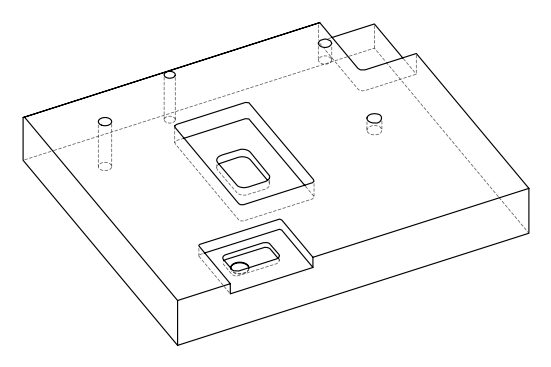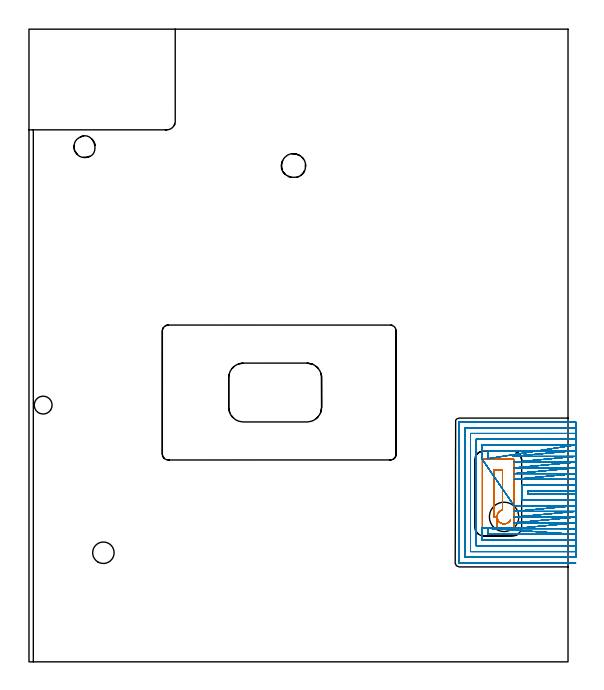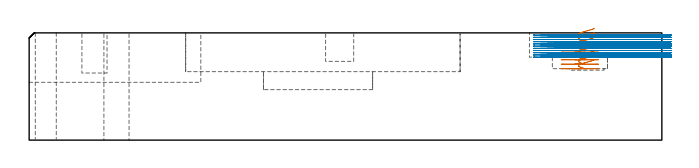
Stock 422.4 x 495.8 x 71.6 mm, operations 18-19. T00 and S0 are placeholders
(PLAN: 19 operations, 13 tool changes, 206.1 min)
(1 SPOT_DRILL | STEP1HOLE | NXT0321_9005460120000 | 0.03 min | 3 mm3)
(2 SPOT_DRILL_1 | STEP1HOLE_1 | NXT0321_9005460120000 | 0.03 min | 2 mm3)
(3 SPOT_DRILL_2 | STEP1POCKET | NXT0321_9005460120000 | 0.05 min | 182 mm3)
(4 SPOT_DRILL_3 | STEP1POCKET_1 | NXT0321_9005460120000 | 0.03 min | 3 mm3)
(5 DRILL_THROUGH_HOLE_INTO_CENTER | STEP1HOLE | NXT0301_065 | 0.31 min | 4923 mm3)
(6 DRILL_TO_ENLARGE_THROUGH_HOLE | STEP1HOLE | UGT0301_291 | 0.32 min | 10903 mm3)
(7 DRILL_THROUGH_HOLE_INTO_CENTER_1 | STEP1HOLE_1 | NXT0301_042 | 0.31 min | 2799 mm3)
(8 DRILL_TO_ENLARGE_THROUGH_HOLE_1 | STEP1HOLE_1 | NXT0301_104 | 0.31 min | 8183 mm3)
(9 DRILL_BLIND_HOLE_INTO_CENTER | STEP1POCKET | NXT0301_128 | 0.09 min | 1835 mm3)
(10 DRILL_BLIND_HOLE_INTO_CENTER_1 | STEP1POCKET_1 | NXT0301_128 | 0.12 min | 2892 mm3)
(11 INDEXABLE_INSERT_DRILL_BLIND_HOLE_FROM_SOLID | STEP1POCKET_2 | UGT0302_002 | 0.02 min | 10328 mm3)
(12 MILL_ROUGH_BLIND_HOLE_CONTOUR | STEP1POCKET | NXT0201_013 | Spiral | 0.99 min | 3246 mm3)
(13 MILL_ROUGH_BLIND_HOLE_CONTOUR_1 | STEP1POCKET_1 | NXT0201_013 | Spiral | 0.86 min | 3033 mm3)
(14 AREA_MILL | FG_CHAMFER_SURFACE | UGT0205_001 | 6.82 min | 2423 mm3)
(15 MILL_CORNER_NOTCH_RECTANGULAR | CORNER_NOTCH_RECTANGULAR | NXT0201_011 | Follow Part, ap 3, ae 75% | 27.87 min | 298101 mm3)
(16 MILL_RECTANGULAR_POCKET | POCKET_RECTANGULAR_STRAIGHT | UGT0201_105 | Follow Part, ap 5.5, ae 75% | 4.04 min | 122834 mm3)
(17 MILL_RECTANGULAR_POCKET_1 | POCKET_RECTANGULAR_STRAIGHT_1 | NXT0201_009 | Follow Part, ap 2, ae 75% | 79.14 min | 417071 mm3)
(18 MILL_RECTANGULAR_POCKET_2 | POCKET_RECTANGULAR_STRAIGHT_2 | NXT0201_011 | Follow Part, ap 3, ae 75% | 4.65 min | 47594 mm3)
(19 MILL_SLOT | SLOT_PARTIAL_RECTANGULAR | NXT0201_008 | Follow Part, ap 1.5, ae 75% | 80.16 min | 127994 mm3)
(TOOL NXT0321_9005460120000 | NC Spot Drill, 142deg, 12mm, Carbide, Uncoated | D12 PA142 FL30 Z2)
(TOOL NXT0301_065 | Carbide Drill 9.4mm [860.1-0940-075A1-MM 2214] | D9.4 PA140 FL98 Z2)
(TOOL UGT0301_291 | Twist Drill 16.8 mm | D16.8 PA118 FL125 Z2)
(TOOL NXT0301_042 | Carbide Drill 7.1mm [860.1-0710-057A1-MM 2214] | D7.1 PA140 FL85 Z2)
(TOOL NXT0301_104 | Carbide Drill 14mm [860.1-1400-112A1-MM 2214] | D14 PA140 FL123 Z2)
(TOOL NXT0301_128 | Carbide Drill 12mm [861.1-1200-036A1-GP GC34] | D12 PA150 FL37.4 Z2)
(TOOL UGT0302_002 | Indexable Insert Drill 23mm | D23 PA180 FL50 Z2)
(TOOL NXT0201_013 | ENDMILL 10mm | D10 FL30 Z4)
(TOOL UGT0205_001 | Chamfer Mill 20 x 3 x 45 deg. | D20 FL50 Z2)
(TOOL NXT0201_011 | ENDMILL 12mm [2P460-1200-NA 1630] | D12 FL38 Z6)
(TOOL UGT0201_105 | End Mill 22 mm | D22 FL25 Z2)
(TOOL NXT0201_009 | ENDMILL 8mm [2P460-0800-NA 1630] | D8 FL26 Z6)
(TOOL NXT0201_008 | ENDMILL 6mm [2P460-0600-NA 1630] | D6 FL26 Z6)
(OP 18 MILL_RECTANGULAR_POCKET_2)
G17 G21 G94 G90
T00 M6
G54
G17 G0 G90 X377.303 Y111.334 S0 M3
G43 Z81.6 H1
Z74.6
G94 G1 X377.038 Y110.799 Z74.44 F250.
X376.854 Y110.522 Z74.351
X376.413 Y109.96 Z74.159
X375.939 Y109.486 Z73.98
X375.376 Y109.045 Z73.788
X375.099 Y108.86 Z73.699
X374.287 Y108.471 Z73.458
X373.422 Y108.218 Z73.216
X372.528 Y108.109 Z72.975
X371.628 Y108.146 Z72.733
X370.746 Y108.328 Z72.492
X369.905 Y108.651 Z72.251
X369.128 Y109.105 Z72.009
X368.434 Y109.68 Z71.768
X368.21 Y109.926 Z71.679
X367.834 Y110.396 Z71.518
X367.456 Y111.001 Z71.326
X367.3 Y111.295 Z71.237
X367.176 Y111.588 Z71.152
X367.075 Y111.904 Z71.063
X366.973 Y112.221 Z70.974
X366.823 Y113.097 Z70.736
X366.815 Y113.986 Z70.497
X366.95 Y114.865 Z70.259
X367.224 Y115.711 Z70.021
X367.63 Y116.502 Z69.783
X368.157 Y117.218 Z69.544
X368.793 Y117.839 Z69.306
X369.52 Y118.351 Z69.068
X369.816 Y118.503 Z68.979
X370.113 Y118.652 Z68.89
X370.775 Y118.887 Z68.702
X371.1 Y118.959 Z68.612
Y150.2 F500.
X364.3
Y113.7
X366.812
G3 X366.812 Y113.48 R5.518
G1 Y104.7
X379.
G3 X380.1 Y105.8 R1.1
G1 Y158.1
G3 X379. Y159.2 R1.1
G1 X356.4
G3 X355.3 Y158.1 R1.1
G1 Y105.8
G3 X356.4 Y104.7 R1.1
G1 X366.812
X367.812
G0 X377.296 Y111.339 Z71.612
G1 X377.038 Y110.799 Z71.452 F250.
X376.854 Y110.522 Z71.363
X376.413 Y109.96 Z71.171
X375.939 Y109.486 Z70.992
X375.376 Y109.045 Z70.8
X375.099 Y108.86 Z70.711
X374.287 Y108.471 Z70.47
X373.422 Y108.218 Z70.228
X372.528 Y108.109 Z69.987
X371.628 Y108.146 Z69.746
X370.746 Y108.328 Z69.504
X369.905 Y108.651 Z69.263
X369.128 Y109.105 Z69.022
X368.434 Y109.68 Z68.78
X368.21 Y109.926 Z68.691
X367.834 Y110.396 Z68.53
X367.456 Y111.001 Z68.339
X367.3 Y111.295 Z68.25
X366.994 Y112.141 Z68.009
X366.83 Y113.025 Z67.768
X366.811 Y113.924 Z67.527
X366.938 Y114.815 Z67.286
X367.208 Y115.673 Z67.045
X367.614 Y116.475 Z66.804
X368.144 Y117.202 Z66.563
X368.785 Y117.833 Z66.322
X369.52 Y118.351 Z66.081
X369.816 Y118.503 Z65.991
X370.113 Y118.652 Z65.902
X370.775 Y118.887 Z65.714
X371.1 Y118.959 Z65.625
Y150.2 F500.
X364.3
Y113.7
X366.812
G3 X366.812 Y113.48 R5.518
G1 Y104.7
X379.
G3 X380.1 Y105.8 R1.1
G1 Y158.1
G3 X379. Y159.2 R1.1
G1 X356.4
G3 X355.3 Y158.1 R1.1
G1 Y105.8
G3 X356.4 Y104.7 R1.1
G1 X366.812
X367.812
G0 X377.302 Y111.335 Z68.625
G1 X377.248 Y111.194 Z68.584 F250.
X377.086 Y110.903 Z68.495
X376.85 Y110.517 Z68.374
X376.413 Y109.96 Z68.184
X375.939 Y109.486 Z68.005
X375.376 Y109.045 Z67.813
X375.099 Y108.86 Z67.724
X374.287 Y108.471 Z67.483
X373.423 Y108.218 Z67.241
X372.529 Y108.109 Z67.
X371.63 Y108.145 Z66.759
X370.748 Y108.327 Z66.517
X369.907 Y108.65 Z66.276
X369.129 Y109.104 Z66.035
X368.436 Y109.678 Z65.794
X368.212 Y109.925 Z65.704
X367.831 Y110.401 Z65.541
X367.456 Y111.001 Z65.351
X367.3 Y111.295 Z65.262
X367.186 Y111.561 Z65.185
X367.083 Y111.877 Z65.096
X366.98 Y112.193 Z65.006
X366.825 Y113.073 Z64.767
X366.814 Y113.966 Z64.528
X366.946 Y114.85 Z64.288
X367.219 Y115.7 Z64.049
X367.626 Y116.496 Z63.81
X368.156 Y117.215 Z63.57
X368.794 Y117.84 Z63.331
X369.525 Y118.354 Z63.092
X369.821 Y118.505 Z63.002
X370.119 Y118.654 Z62.913
X370.584 Y118.829 Z62.78
X371.1 Y118.959 Z62.637
Y150.2 F500.
X364.3
Y113.7
X366.812
G3 X366.812 Y113.48 R5.518
G1 Y104.7
X379.
G3 X380.1 Y105.8 R1.1
G1 Y158.1
G3 X379. Y159.2 R1.1
G1 X356.4
G3 X355.3 Y158.1 R1.1
G1 Y105.8
G3 X356.4 Y104.7 R1.1
G1 X366.812
X367.812
G0 X377.302 Y111.335 Z65.637
G1 X377.248 Y111.194 Z65.597 F250.
X377.086 Y110.903 Z65.508
X376.85 Y110.517 Z65.387
X376.413 Y109.96 Z65.197
X375.939 Y109.486 Z65.017
X375.376 Y109.045 Z64.826
X375.099 Y108.86 Z64.736
X374.3 Y108.476 Z64.499
X373.45 Y108.224 Z64.261
X372.57 Y108.111 Z64.023
X371.683 Y108.139 Z63.786
X370.813 Y108.309 Z63.548
X369.98 Y108.615 Z63.31
X369.207 Y109.051 Z63.073
X368.514 Y109.604 Z62.835
X368.212 Y109.925 Z62.717
X367.831 Y110.401 Z62.553
X367.456 Y111.001 Z62.364
X367.3 Y111.295 Z62.275
X367.186 Y111.561 Z62.197
X367.083 Y111.877 Z62.108
X366.98 Y112.193 Z62.019
X366.825 Y113.073 Z61.78
X366.814 Y113.966 Z61.54
X366.946 Y114.85 Z61.301
X367.219 Y115.7 Z61.062
X367.626 Y116.496 Z60.822
X368.156 Y117.215 Z60.583
X368.794 Y117.84 Z60.343
X369.525 Y118.354 Z60.104
X369.821 Y118.505 Z60.015
X370.119 Y118.654 Z59.926
X370.584 Y118.829 Z59.793
X371.1 Y118.959 Z59.65
Y150.2 F500.
X364.3
Y113.7
X366.812
G3 X366.812 Y113.48 R5.518
G1 Y104.7
X379.
G3 X380.1 Y105.8 R1.1
G1 Y158.1
G3 X379. Y159.2 R1.1
G1 X356.4
G3 X355.3 Y158.1 R1.1
G1 Y105.8
G3 X356.4 Y104.7 R1.1
G1 X366.812
X367.812
G0 X377.296 Y111.339 Z62.65
G1 X377.038 Y110.799 Z62.49 F250.
X376.854 Y110.522 Z62.4
X376.413 Y109.96 Z62.209
X375.939 Y109.486 Z62.029
X375.376 Y109.045 Z61.838
X375.099 Y108.86 Z61.749
X374.293 Y108.473 Z61.509
X373.435 Y108.221 Z61.27
X372.548 Y108.11 Z61.03
X371.654 Y108.142 Z60.79
X370.778 Y108.319 Z60.551
X369.941 Y108.634 Z60.311
X369.165 Y109.079 Z60.071
X368.472 Y109.644 Z59.832
X368.246 Y109.888 Z59.743
X368.21 Y109.926 Z59.729
X367.834 Y110.396 Z59.567
X367.456 Y111.001 Z59.376
X367.3 Y111.295 Z59.287
X366.994 Y112.141 Z59.046
X366.83 Y113.025 Z58.805
X366.811 Y113.924 Z58.564
X366.938 Y114.815 Z58.323
X367.208 Y115.673 Z58.082
X367.614 Y116.475 Z57.841
X368.144 Y117.202 Z57.6
X368.785 Y117.833 Z57.359
X369.52 Y118.351 Z57.118
X369.816 Y118.503 Z57.029
X370.113 Y118.652 Z56.94
X370.775 Y118.887 Z56.752
X371.1 Y118.959 Z56.662
Y150.2 F500.
X364.3
Y113.7
X366.812
G3 X366.812 Y113.48 R5.518
G1 Y104.7
X379.
G3 X380.1 Y105.8 R1.1
G1 Y158.1
G3 X379. Y159.2 R1.1
G1 X356.4
G3 X355.3 Y158.1 R1.1
G1 Y105.8
G3 X356.4 Y104.7 R1.1
G1 X366.812
X367.812
G0 X377.296 Y111.339 Z59.662
G1 X377.038 Y110.799 Z59.502 F250.
X376.854 Y110.522 Z59.413
X376.413 Y109.96 Z59.222
X375.939 Y109.486 Z59.042
X375.376 Y109.045 Z58.85
X375.099 Y108.86 Z58.761
X374.295 Y108.474 Z58.522
X373.439 Y108.221 Z58.283
X373.11 Y108.173 Z58.194
X372.781 Y108.124 Z58.105
X371.84 Y108.123 Z57.853
X370.913 Y108.281 Z57.601
X370.026 Y108.594 Z57.349
X369.205 Y109.052 Z57.097
X368.473 Y109.643 Z56.845
X368.247 Y109.887 Z56.756
X368.21 Y109.926 Z56.741
X367.834 Y110.396 Z56.58
X367.456 Y111.001 Z56.389
X367.3 Y111.295 Z56.3
X366.994 Y112.141 Z56.059
X366.83 Y113.025 Z55.818
X366.811 Y113.924 Z55.577
X366.938 Y114.815 Z55.336
X367.208 Y115.673 Z55.095
X367.614 Y116.475 Z54.854
X368.144 Y117.202 Z54.613
X368.785 Y117.833 Z54.372
X369.52 Y118.351 Z54.131
X369.816 Y118.503 Z54.042
X370.113 Y118.652 Z53.952
X370.775 Y118.887 Z53.764
X371.1 Y118.959 Z53.675
Y150.2 F500.
X364.3
Y113.7
X366.812
G3 X366.812 Y113.48 R5.518
G1 Y104.7
X379.
G3 X380.1 Y105.8 R1.1
G1 Y158.1
G3 X379. Y159.2 R1.1
G1 X356.4
G3 X355.3 Y158.1 R1.1
G1 Y105.8
G3 X356.4 Y104.7 R1.1
G1 X366.812
X367.812
G0 X377.296 Y111.339 Z56.675
G1 X377.038 Y110.799 Z56.515 F250.
X376.854 Y110.522 Z56.426
X376.413 Y109.96 Z56.234
X375.939 Y109.486 Z56.054
X375.376 Y109.045 Z55.863
X375.099 Y108.86 Z55.774
X374.287 Y108.471 Z55.532
X373.423 Y108.218 Z55.291
X372.528 Y108.108 Z55.05
X371.628 Y108.145 Z54.808
X370.746 Y108.328 Z54.567
X369.905 Y108.65 Z54.326
X369.127 Y109.105 Z54.084
X368.434 Y109.68 Z53.843
X368.21 Y109.926 Z53.754
X367.834 Y110.396 Z53.592
X367.456 Y111.001 Z53.401
X367.3 Y111.295 Z53.312
X366.994 Y112.141 Z53.071
X366.83 Y113.025 Z52.83
X366.811 Y113.924 Z52.589
X366.938 Y114.815 Z52.348
X367.208 Y115.673 Z52.107
X367.614 Y116.475 Z51.866
X368.144 Y117.202 Z51.625
X368.785 Y117.833 Z51.384
X369.52 Y118.351 Z51.143
X369.816 Y118.503 Z51.054
X370.113 Y118.652 Z50.965
X370.775 Y118.887 Z50.777
X371.1 Y118.959 Z50.687
Y150.2 F500.
X364.3
Y113.7
X366.812
G3 X366.812 Y113.48 R5.518
G1 Y104.7
X379.
G3 X380.1 Y105.8 R1.1
G1 Y158.1
G3 X379. Y159.2 R1.1
G1 X356.4
G3 X355.3 Y158.1 R1.1
G1 Y105.8
G3 X356.4 Y104.7 R1.1
G1 X366.812
X367.812
G0 X377.301 Y111.337 Z53.687
G1 X377.039 Y110.8 Z53.527 F250.
X376.854 Y110.523 Z53.438
X376.411 Y109.958 Z53.246
X375.936 Y109.484 Z53.066
X375.376 Y109.045 Z52.875
X375.099 Y108.86 Z52.786
X374.324 Y108.486 Z52.556
X373.5 Y108.236 Z52.325
X372.648 Y108.116 Z52.094
X371.787 Y108.129 Z51.864
X370.939 Y108.275 Z51.633
X370.621 Y108.376 Z51.544
X370.304 Y108.478 Z51.454
X369.552 Y108.836 Z51.231
X368.861 Y109.304 Z51.008
X368.247 Y109.887 Z50.781
X368.21 Y109.926 Z50.766
X367.834 Y110.396 Z50.605
X367.456 Y111.001 Z50.414
X367.3 Y111.295 Z50.325
X366.994 Y112.141 Z50.084
X366.83 Y113.025 Z49.843
X366.811 Y113.924 Z49.602
X366.938 Y114.815 Z49.361
X367.208 Y115.673 Z49.12
X367.614 Y116.475 Z48.879
X368.144 Y117.202 Z48.638
X368.785 Y117.833 Z48.397
X369.52 Y118.351 Z48.156
X369.816 Y118.503 Z48.067
X370.113 Y118.652 Z47.977
X370.775 Y118.887 Z47.789
X371.1 Y118.959 Z47.7
Y150.2 F500.
X364.3
Y113.7
X366.812
G3 X366.812 Y113.48 R5.518
G1 Y104.7
X379.
G3 X380.1 Y105.8 R1.1
G1 Y158.1
G3 X379. Y159.2 R1.1
G1 X356.4
G3 X355.3 Y158.1 R1.1
G1 Y105.8
G3 X356.4 Y104.7 R1.1
G1 X366.812
X367.812
G0 Z81.6
M5
M2
(OP 19 MILL_SLOT)
G17 G21 G94 G90
T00 M6
G54
G17 G0 G90 X428.4 Y134. S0 M3
G43 Z81.6 H1
Z70.127
G94 G1 X425.4 F250.
X391. F500.
Y131.4
X425.4
X428.4 F250.
Y138.5
X425.4
X386.5 F500.
Y126.9
X425.4
X428.4 F250.
Y143.
X425.4
X383.1 F500.
X380.1 F250.
X428.4 Y147.5 F500.
X425.4 F250.
X383.1 F500.
X380.1 F250.
X428.4 Y152. F500.
X425.4 F250.
X383.1 F500.
X380.1 F250.
X428.4 Y156.5 F500.
X425.4 F250.
X383.1 F500.
X380.1 F250.
X428.4 Y161. F500.
X425.4 F250.
X381.896 F500.
X378.896 F250.
X428.4 Y165.5 F500.
X425.4 F250.
X359.5 F500.
Y162.2
Y159.2 F250.
X428.4 Y170. F500.
X425.4 F250.
X355. F500.
Y161.962
Y158.962 F250.
X380.1 Y122.4 F500.
X383.1 F250.
X425.4 F500.
X428.4 F250.
X380.1 Y117.9 F500.
X383.1 F250.
X425.4 F500.
X428.4 F250.
X380.1 Y113.4 F500.
X383.1 F250.
X425.4 F500.
X428.4 F250.
X380.1 Y108.9 F500.
X383.1 F250.
X425.4 F500.
X428.4 F250.
X379.855 Y104.4 F500.
X382.855 F250.
X425.4 F500.
X428.4 F250.
X359.5 Y104.7 F500.
Y101.7 F250.
Y99.9 F500.
X425.4
X428.4 F250.
X355. Y104.946 F500.
Y101.946 F250.
Y95.4 F500.
X425.4
X428.4 F250.
Y174.5
X425.4
X350.5 F500.
Y90.9
X425.4
X428.4 F250.
Y179.
X425.4
X346. F500.
Y86.4
X425.4
X428.4 F250.
Y183.5
X425.4
X341.5 F500.
Y81.9
X425.4
X428.4 F250.
Y188.
X425.4
X337.1 F500.
X337.045 Y187.995
X337.005 Y187.955
X337. Y187.9
Y77.5
X337.005 Y77.445
X337.045 Y77.405
X337.1 Y77.4
X425.4
X428.4 F250.
G0 Y134. Z68.654
G1 X425.4
X391. F500.
Y131.4
X425.4
X428.4 F250.
Y138.5
X425.4
X386.5 F500.
Y126.9
X425.4
X428.4 F250.
Y143.
X425.4
X383.1 F500.
X380.1 F250.
X428.4 Y147.5 F500.
X425.4 F250.
X383.1 F500.
X380.1 F250.
X428.4 Y152. F500.
X425.4 F250.
X383.1 F500.
X380.1 F250.
X428.4 Y156.5 F500.
X425.4 F250.
X383.1 F500.
X380.1 F250.
X428.4 Y161. F500.
X425.4 F250.
X381.896 F500.
X378.896 F250.
X428.4 Y165.5 F500.
X425.4 F250.
X359.5 F500.
Y162.2
Y159.2 F250.
X428.4 Y170. F500.
X425.4 F250.
X355. F500.
Y161.962
Y158.962 F250.
X380.1 Y122.4 F500.
X383.1 F250.
X425.4 F500.
X428.4 F250.
X380.1 Y117.9 F500.
X383.1 F250.
X425.4 F500.
X428.4 F250.
X380.1 Y113.4 F500.
X383.1 F250.
X425.4 F500.
X428.4 F250.
X380.1 Y108.9 F500.
X383.1 F250.
X425.4 F500.
X428.4 F250.
X379.855 Y104.4 F500.
X382.855 F250.
X425.4 F500.
X428.4 F250.
X359.5 Y104.7 F500.
Y101.7 F250.
Y99.9 F500.
X425.4
X428.4 F250.
X355. Y104.946 F500.
Y101.946 F250.
Y95.4 F500.
X425.4
X428.4 F250.
Y174.5
X425.4
X350.5 F500.
Y90.9
X425.4
X428.4 F250.
Y179.
X425.4
X346. F500.
Y86.4
X425.4
X428.4 F250.
Y183.5
X425.4
X341.5 F500.
Y81.9
X425.4
X428.4 F250.
Y188.
X425.4
X337.1 F500.
X337.045 Y187.995
X337.005 Y187.955
X337. Y187.9
Y77.5
X337.005 Y77.445
X337.045 Y77.405
X337.1 Y77.4
X425.4
X428.4 F250.
G0 Y134. Z67.182
G1 X425.4
X391. F500.
Y131.4
X425.4
X428.4 F250.
Y138.5
X425.4
X386.5 F500.
Y126.9
X425.4
X428.4 F250.
Y143.
X425.4
X383.1 F500.
X380.1 F250.
X428.4 Y147.5 F500.
X425.4 F250.
X383.1 F500.
X380.1 F250.
X428.4 Y152. F500.
X425.4 F250.
X383.1 F500.
X380.1 F250.
X428.4 Y156.5 F500.
X425.4 F250.
X383.1 F500.
X380.1 F250.
X428.4 Y161. F500.
X425.4 F250.
X381.896 F500.
X378.896 F250.
X428.4 Y165.5 F500.
X425.4 F250.
X359.5 F500.
Y162.2
Y159.2 F250.
X428.4 Y170. F500.
X425.4 F250.
X355. F500.
Y161.962
Y158.962 F250.
X380.1 Y122.4 F500.
X383.1 F250.
X425.4 F500.
X428.4 F250.
X380.1 Y117.9 F500.
X383.1 F250.
X425.4 F500.
X428.4 F250.
X380.1 Y113.4 F500.
X383.1 F250.
X425.4 F500.
X428.4 F250.
X380.1 Y108.9 F500.
X383.1 F250.
X425.4 F500.
X428.4 F250.
X379.855 Y104.4 F500.
X382.855 F250.
X425.4 F500.
X428.4 F250.
X359.5 Y104.7 F500.
Y101.7 F250.
Y99.9 F500.
X425.4
X428.4 F250.
X355. Y104.946 F500.
Y101.946 F250.
Y95.4 F500.
X425.4
X428.4 F250.
Y174.5
X425.4
X350.5 F500.
Y90.9
X425.4
X428.4 F250.
Y179.
X425.4
X346. F500.
Y86.4
X425.4
X428.4 F250.
Y183.5
X425.4
X341.5 F500.
Y81.9
X425.4
X428.4 F250.
Y188.
X425.4
X337.1 F500.
X337.045 Y187.995
X337.005 Y187.955
X337. Y187.9
Y77.5
X337.005 Y77.445
X337.045 Y77.405
X337.1 Y77.4
X425.4
X428.4 F250.
G0 Y134. Z65.709
G1 X425.4
X391. F500.
Y131.4
X425.4
X428.4 F250.
Y138.5
X425.4
X386.5 F500.
Y126.9
X425.4
X428.4 F250.
Y143.
X425.4
X383.1 F500.
X380.1 F250.
X428.4 Y147.5 F500.
X425.4 F250.
X383.1 F500.
X380.1 F250.
X428.4 Y152. F500.
X425.4 F250.
X383.1 F500.
X380.1 F250.
X428.4 Y156.5 F500.
X425.4 F250.
X383.1 F500.
X380.1 F250.
X428.4 Y161. F500.
X425.4 F250.
X381.896 F500.
X378.896 F250.
X428.4 Y165.5 F500.
X425.4 F250.
X359.5 F500.
Y162.2
Y159.2 F250.
X428.4 Y170. F500.
X425.4 F250.
X355. F500.
Y161.962
Y158.962 F250.
X380.1 Y122.4 F500.
X383.1 F250.
X425.4 F500.
X428.4 F250.
X380.1 Y117.9 F500.
X383.1 F250.
X425.4 F500.
X428.4 F250.
X380.1 Y113.4 F500.
X383.1 F250.
X425.4 F500.
X428.4 F250.
X380.1 Y108.9 F500.
X383.1 F250.
X425.4 F500.
X428.4 F250.
X379.855 Y104.4 F500.
X382.855 F250.
X425.4 F500.
X428.4 F250.
X359.5 Y104.7 F500.
Y101.7 F250.
Y99.9 F500.
X425.4
X428.4 F250.
X355. Y104.946 F500.
Y101.946 F250.
Y95.4 F500.
X425.4
X428.4 F250.
Y174.5
X425.4
X350.5 F500.
Y90.9
X425.4
X428.4 F250.
Y179.
X425.4
X346. F500.
Y86.4
X425.4
X428.4 F250.
Y183.5
X425.4
X341.5 F500.
Y81.9
X425.4
X428.4 F250.
Y188.
X425.4
X337.1 F500.
X337.045 Y187.995
X337.005 Y187.955
X337. Y187.9
Y77.5
X337.005 Y77.445
X337.045 Y77.405
X337.1 Y77.4
X425.4
X428.4 F250.
G0 Y134. Z64.236
G1 X425.4
X391. F500.
Y131.4
X425.4
X428.4 F250.
Y138.5
X425.4
X386.5 F500.
Y126.9
X425.4
X428.4 F250.
Y143.
X425.4
X383.1 F500.
X380.1 F250.
X428.4 Y147.5 F500.
X425.4 F250.
X383.1 F500.
X380.1 F250.
X428.4 Y152. F500.
X425.4 F250.
X383.1 F500.
X380.1 F250.
X428.4 Y156.5 F500.
X425.4 F250.
X383.1 F500.
X380.1 F250.
X428.4 Y161. F500.
X425.4 F250.
X381.896 F500.
X378.896 F250.
X428.4 Y165.5 F500.
X425.4 F250.
X359.5 F500.
Y162.2
Y159.2 F250.
X428.4 Y170. F500.
X425.4 F250.
X355. F500.
Y161.962
Y158.962 F250.
X380.1 Y122.4 F500.
X383.1 F250.
X425.4 F500.
X428.4 F250.
X380.1 Y117.9 F500.
X383.1 F250.
X425.4 F500.
X428.4 F250.
X380.1 Y113.4 F500.
X383.1 F250.
X425.4 F500.
X428.4 F250.
X380.1 Y108.9 F500.
X383.1 F250.
X425.4 F500.
X428.4 F250.
X379.855 Y104.4 F500.
X382.855 F250.
X425.4 F500.
X428.4 F250.
X359.5 Y104.7 F500.
Y101.7 F250.
Y99.9 F500.
X425.4
X428.4 F250.
X355. Y104.946 F500.
Y101.946 F250.
Y95.4 F500.
X425.4
X428.4 F250.
Y174.5
X425.4
X350.5 F500.
Y90.9
X425.4
X428.4 F250.
Y179.
X425.4
X346. F500.
Y86.4
X425.4
X428.4 F250.
Y183.5
X425.4
X341.5 F500.
Y81.9
X425.4
X428.4 F250.
Y188.
X425.4
X337.1 F500.
X337.045 Y187.995
X337.005 Y187.955
X337. Y187.9
Y77.5
X337.005 Y77.445
X337.045 Y77.405
X337.1 Y77.4
X425.4
X428.4 F250.
G0 Y134. Z62.764
G1 X425.4
X391. F500.
Y131.4
X425.4
X428.4 F250.
Y138.5
X425.4
X386.5 F500.
Y126.9
X425.4
X428.4 F250.
Y143.
X425.4
X383.1 F500.
X380.1 F250.
X428.4 Y147.5 F500.
X425.4 F250.
X383.1 F500.
X380.1 F250.
X428.4 Y152. F500.
X425.4 F250.
X383.1 F500.
X380.1 F250.
X428.4 Y156.5 F500.
X425.4 F250.
X383.1 F500.
X380.1 F250.
X428.4 Y161. F500.
X425.4 F250.
X381.896 F500.
X378.896 F250.
X428.4 Y165.5 F500.
X425.4 F250.
X359.5 F500.
Y162.2
Y159.2 F250.
X428.4 Y170. F500.
X425.4 F250.
X355. F500.
Y161.962
Y158.962 F250.
X380.1 Y122.4 F500.
X383.1 F250.
X425.4 F500.
X428.4 F250.
X380.1 Y117.9 F500.
X383.1 F250.
X425.4 F500.
X428.4 F250.
X380.1 Y113.4 F500.
X383.1 F250.
X425.4 F500.
X428.4 F250.
X380.1 Y108.9 F500.
X383.1 F250.
X425.4 F500.
X428.4 F250.
X379.855 Y104.4 F500.
X382.855 F250.
X425.4 F500.
X428.4 F250.
X359.5 Y104.7 F500.
Y101.7 F250.
Y99.9 F500.
X425.4
X428.4 F250.
X355. Y104.946 F500.
Y101.946 F250.
Y95.4 F500.
X425.4
X428.4 F250.
Y174.5
X425.4
X350.5 F500.
Y90.9
X425.4
X428.4 F250.
Y179.
X425.4
X346. F500.
Y86.4
X425.4
X428.4 F250.
Y183.5
X425.4
X341.5 F500.
Y81.9
X425.4
X428.4 F250.
Y188.
X425.4
X337.1 F500.
X337.045 Y187.995
X337.005 Y187.955
X337. Y187.9
Y77.5
X337.005 Y77.445
X337.045 Y77.405
X337.1 Y77.4
X425.4
X428.4 F250.
G0 Y134. Z61.291
G1 X425.4
X391. F500.
Y131.4
X425.4
X428.4 F250.
Y138.5
X425.4
X386.5 F500.
Y126.9
X425.4
X428.4 F250.
Y143.
X425.4
X383.1 F500.
X380.1 F250.
X428.4 Y147.5 F500.
X425.4 F250.
X383.1 F500.
X380.1 F250.
X428.4 Y152. F500.
X425.4 F250.
X383.1 F500.
X380.1 F250.
X428.4 Y156.5 F500.
X425.4 F250.
X383.1 F500.
X380.1 F250.
X428.4 Y161. F500.
X425.4 F250.
X381.896 F500.
X378.896 F250.
X428.4 Y165.5 F500.
X425.4 F250.
X359.5 F500.
Y162.2
Y159.2 F250.
X428.4 Y170. F500.
X425.4 F250.
X355. F500.
Y161.962
Y158.962 F250.
X380.1 Y122.4 F500.
X383.1 F250.
X425.4 F500.
X428.4 F250.
X380.1 Y117.9 F500.
X383.1 F250.
X425.4 F500.
X428.4 F250.
X380.1 Y113.4 F500.
X383.1 F250.
X425.4 F500.
X428.4 F250.
X380.1 Y108.9 F500.
X383.1 F250.
X425.4 F500.
X428.4 F250.
X379.855 Y104.4 F500.
X382.855 F250.
X425.4 F500.
X428.4 F250.
X359.5 Y104.7 F500.
Y101.7 F250.
Y99.9 F500.
X425.4
X428.4 F250.
X355. Y104.946 F500.
Y101.946 F250.
Y95.4 F500.
X425.4
X428.4 F250.
Y174.5
X425.4
X350.5 F500.
Y90.9
X425.4
X428.4 F250.
Y179.
X425.4
X346. F500.
Y86.4
X425.4
X428.4 F250.
Y183.5
X425.4
X341.5 F500.
Y81.9
X425.4
X428.4 F250.
Y188.
X425.4
X337.1 F500.
X337.045 Y187.995
X337.005 Y187.955
X337. Y187.9
Y77.5
X337.005 Y77.445
X337.045 Y77.405
X337.1 Y77.4
X425.4
X428.4 F250.
G0 Y134. Z59.818
G1 X425.4
X391. F500.
Y131.4
X425.4
X428.4 F250.
Y138.5
X425.4
X386.5 F500.
Y126.9
X425.4
X428.4 F250.
Y143.
X425.4
X383.1 F500.
X380.1 F250.
X428.4 Y147.5 F500.
X425.4 F250.
X383.1 F500.
X380.1 F250.
X428.4 Y152. F500.
X425.4 F250.
X383.1 F500.
X380.1 F250.
X428.4 Y156.5 F500.
X425.4 F250.
X383.1 F500.
X380.1 F250.
X428.4 Y161. F500.
X425.4 F250.
X381.896 F500.
X378.896 F250.
X428.4 Y165.5 F500.
X425.4 F250.
X359.5 F500.
Y162.2
Y159.2 F250.
X428.4 Y170. F500.
X425.4 F250.
X355. F500.
Y161.962
Y158.962 F250.
X380.1 Y122.4 F500.
X383.1 F250.
X425.4 F500.
X428.4 F250.
X380.1 Y117.9 F500.
X383.1 F250.
X425.4 F500.
X428.4 F250.
X380.1 Y113.4 F500.
X383.1 F250.
X425.4 F500.
X428.4 F250.
X380.1 Y108.9 F500.
X383.1 F250.
X425.4 F500.
X428.4 F250.
X379.855 Y104.4 F500.
X382.855 F250.
X425.4 F500.
X428.4 F250.
X359.5 Y104.7 F500.
Y101.7 F250.
Y99.9 F500.
X425.4
X428.4 F250.
X355. Y104.946 F500.
Y101.946 F250.
Y95.4 F500.
X425.4
X428.4 F250.
Y174.5
X425.4
X350.5 F500.
Y90.9
X425.4
X428.4 F250.
Y179.
X425.4
X346. F500.
Y86.4
X425.4
X428.4 F250.
Y183.5
X425.4
X341.5 F500.
Y81.9
X425.4
X428.4 F250.
Y188.
X425.4
X337.1 F500.
X337.045 Y187.995
X337.005 Y187.955
X337. Y187.9
Y77.5
X337.005 Y77.445
X337.045 Y77.405
X337.1 Y77.4
X425.4
X428.4 F250.
G0 Y134. Z58.345
G1 X425.4
X391. F500.
Y131.4
X425.4
X428.4 F250.
Y138.5
X425.4
X386.5 F500.
Y126.9
X425.4
X428.4 F250.
Y143.
X425.4
X383.1 F500.
X380.1 F250.
X428.4 Y147.5 F500.
X425.4 F250.
X383.1 F500.
X380.1 F250.
X428.4 Y152. F500.
X425.4 F250.
X383.1 F500.
X380.1 F250.
X428.4 Y156.5 F500.
X425.4 F250.
X383.1 F500.
X380.1 F250.
X428.4 Y161. F500.
X425.4 F250.
X381.896 F500.
X378.896 F250.
X428.4 Y165.5 F500.
X425.4 F250.
X359.5 F500.
Y162.2
Y159.2 F250.
X428.4 Y170. F500.
X425.4 F250.
X355. F500.
Y161.962
Y158.962 F250.
X380.1 Y122.4 F500.
X383.1 F250.
X425.4 F500.
X428.4 F250.
X380.1 Y117.9 F500.
X383.1 F250.
X425.4 F500.
X428.4 F250.
X380.1 Y113.4 F500.
X383.1 F250.
X425.4 F500.
X428.4 F250.
X380.1 Y108.9 F500.
X383.1 F250.
X425.4 F500.
X428.4 F250.
X379.855 Y104.4 F500.
X382.855 F250.
X425.4 F500.
X428.4 F250.
X359.5 Y104.7 F500.
Y101.7 F250.
Y99.9 F500.
X425.4
X428.4 F250.
X355. Y104.946 F500.
Y101.946 F250.
Y95.4 F500.
X425.4
X428.4 F250.
Y174.5
X425.4
X350.5 F500.
Y90.9
X425.4
X428.4 F250.
Y179.
X425.4
X346. F500.
Y86.4
X425.4
X428.4 F250.
Y183.5
X425.4
X341.5 F500.
Y81.9
X425.4
X428.4 F250.
Y188.
X425.4
X337.1 F500.
X337.045 Y187.995
X337.005 Y187.955
X337. Y187.9
Y77.5
X337.005 Y77.445
X337.045 Y77.405
X337.1 Y77.4
X425.4
X428.4 F250.
G0 Y134. Z56.873
G1 X425.4
X391. F500.
Y131.4
X425.4
X428.4 F250.
Y138.5
X425.4
X386.5 F500.
Y126.9
X425.4
X428.4 F250.
Y143.
X425.4
X383.1 F500.
X380.1 F250.
X428.4 Y147.5 F500.
X425.4 F250.
X383.1 F500.
X380.1 F250.
X428.4 Y152. F500.
X425.4 F250.
X383.1 F500.
X380.1 F250.
X428.4 Y156.5 F500.
X425.4 F250.
X383.1 F500.
X380.1 F250.
X428.4 Y161. F500.
X425.4 F250.
X381.896 F500.
X378.896 F250.
X428.4 Y165.5 F500.
X425.4 F250.
X359.5 F500.
Y162.2
Y159.2 F250.
X428.4 Y170. F500.
X425.4 F250.
X355. F500.
Y161.962
Y158.962 F250.
X380.1 Y122.4 F500.
X383.1 F250.
X425.4 F500.
X428.4 F250.
X380.1 Y117.9 F500.
X383.1 F250.
X425.4 F500.
X428.4 F250.
X380.1 Y113.4 F500.
X383.1 F250.
X425.4 F500.
X428.4 F250.
X380.1 Y108.9 F500.
X383.1 F250.
X425.4 F500.
X428.4 F250.
X379.855 Y104.4 F500.
X382.855 F250.
X425.4 F500.
X428.4 F250.
X359.5 Y104.7 F500.
Y101.7 F250.
Y99.9 F500.
X425.4
X428.4 F250.
X355. Y104.946 F500.
Y101.946 F250.
Y95.4 F500.
X425.4
X428.4 F250.
Y174.5
X425.4
X350.5 F500.
Y90.9
X425.4
X428.4 F250.
Y179.
X425.4
X346. F500.
Y86.4
X425.4
X428.4 F250.
Y183.5
X425.4
X341.5 F500.
Y81.9
X425.4
X428.4 F250.
Y188.
X425.4
X337.1 F500.
X337.045 Y187.995
X337.005 Y187.955
X337. Y187.9
Y77.5
X337.005 Y77.445
X337.045 Y77.405
X337.1 Y77.4
X425.4
X428.4 F250.
G0 Y134. Z55.4
G1 X425.4
X391. F500.
Y131.4
X425.4
X428.4 F250.
Y138.5
X425.4
X386.5 F500.
Y126.9
X425.4
X428.4 F250.
Y143.
X425.4
X383.1 F500.
X380.1 F250.
X428.4 Y147.5 F500.
X425.4 F250.
X383.1 F500.
X380.1 F250.
X428.4 Y152. F500.
X425.4 F250.
X383.1 F500.
X380.1 F250.
X428.4 Y156.5 F500.
X425.4 F250.
X383.1 F500.
X380.1 F250.
X428.4 Y161. F500.
X425.4 F250.
X381.896 F500.
X378.896 F250.
X428.4 Y165.5 F500.
X425.4 F250.
X359.5 F500.
Y162.2
Y159.2 F250.
X428.4 Y170. F500.
X425.4 F250.
X355. F500.
Y161.962
Y158.962 F250.
X380.1 Y122.4 F500.
X383.1 F250.
X425.4 F500.
X428.4 F250.
X380.1 Y117.9 F500.
X383.1 F250.
X425.4 F500.
X428.4 F250.
X380.1 Y113.4 F500.
X383.1 F250.
X425.4 F500.
X428.4 F250.
X380.1 Y108.9 F500.
X383.1 F250.
X425.4 F500.
X428.4 F250.
X379.855 Y104.4 F500.
X382.855 F250.
X425.4 F500.
X428.4 F250.
X359.5 Y104.7 F500.
Y101.7 F250.
Y99.9 F500.
X425.4
X428.4 F250.
X355. Y104.946 F500.
Y101.946 F250.
Y95.4 F500.
X425.4
X428.4 F250.
Y174.5
X425.4
X350.5 F500.
Y90.9
X425.4
X428.4 F250.
Y179.
X425.4
X346. F500.
Y86.4
X425.4
X428.4 F250.
Y183.5
X425.4
X341.5 F500.
Y81.9
X425.4
X428.4 F250.
Y188.
X425.4
X337.1 F500.
X337.045 Y187.995
X337.005 Y187.955
X337. Y187.9
Y77.5
X337.005 Y77.445
X337.045 Y77.405
X337.1 Y77.4
X425.4
X428.4 F250.
G0 Z81.6
M5
M2
